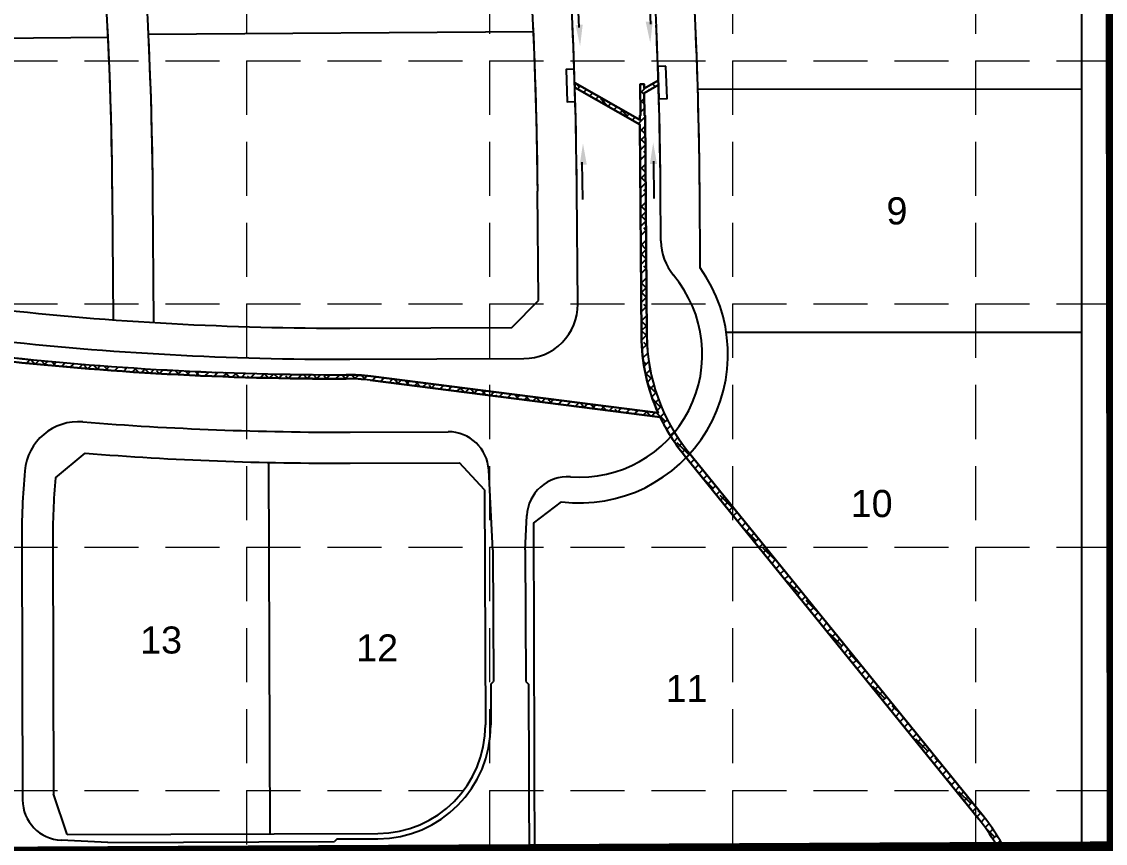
# Model space of a CAD drawing. Header units: inches. Extents: x 2468858 to 2474627, y 7110391 to 7114000.
# Drawn here: x 2471299.6 to 2471700.9, y 7112625.6 to 7112929.7 of the extents above; entities that cross this region are included whole.
import ezdxf
from ezdxf.enums import TextEntityAlignment as Align

# ---------------------------------------------------------------- set-up
doc = ezdxf.new("R2010")
doc.units = ezdxf.units.IN
doc.header["$MEASUREMENT"] = 0
doc.linetypes.add('HIDDEN', pattern=[0.375, 0.25, -0.125])
for name, color, linetype in [('ex-pvmt', 7, 'Continuous'), ('ex-row', 1, 'Continuous'), ('ex-stm', 9, 'Continuous'), ('EXIST', 250, 'Continuous'), ('EXPVMT', 250, 'Continuous'), ('EXSTM', 250, 'Continuous'), ('FLOW', 250, 'Continuous'), ('GRID', 254, 'HIDDEN'), ('LIMITS OF DISTUBANCE', 1, 'HIDDEN'), ('SODDED LOT', 2, 'Continuous')]:
    doc.layers.add(name, color=color, linetype=linetype)
doc.styles.get("Standard").update_dxf_attribs({"font": 'ARIAL.TTF'})

# ---------------------------------------------------------------- blocks, each defined once
blk = doc.blocks.new('1DB')
at = {"layer": 'FLOW'}
for p, q in [((6.25, 13), (20.07, 13)), ((6.25, -13.5), (20.07, -13.5))]:
    blk.add_line(p, q, dxfattribs=at)
for points in [[(7.28, 11.68), (7.28, 14.32), (-0.62, 13)], [(7.28, -14.32), (7.28, -11.68), (-0.62, -13)]]:
    blk.add_solid(points, dxfattribs=at)

msp = doc.modelspace()

# ---------------------------------------------------------------- hatches: boundary and pattern name
at = {"layer": 'SODDED LOT'}
h = msp.add_hatch(dxfattribs=at)
h.set_pattern_fill('ANSI31', color=256, scale=30, style=0)
h.set_pattern_definition([(45, (0, 0), (-2.6516504294, 2.6516504294), [])])
h.paths.add_polyline_path([(2473645.39, 7113690.66), (2473644.98, 7113704.58), (2473380.05, 7113706.22), (2473375.55, 7113692.3), (2473381.69, 7113694.76), (2473634.33, 7113693.94)])
h.paths.add_polyline_path([(2473661.81, 7113026.94), (2473687.47, 7113025.61), (2473728.46, 7113019.28), (2473771.12, 7113012.61), (2473800.78, 7113000.62), (2473816.11, 7112991.96), (2473817.62, 7112992.3), (2473826.58, 7112958.99), (2473778.33, 7112869.43), (2473754.23, 7112818.27), (2473704.86, 7112707.31), (2473675.95, 7112628.52), (2473649.37, 7112551.6), (2473609.35, 7112401.13), (2473621.99, 7112397.24), (2473660.24, 7112541.42), (2473686.99, 7112623.57), (2473721.05, 7112713.98), (2473756.54, 7112795.8), (2473776.21, 7112842.14), (2473803.69, 7112892.8), (2473821.26, 7112931.75), (2473838.19, 7112953.92), (2473843.82, 7112970.36), (2473841.57, 7112984.99), (2473834.36, 7112995.8), (2473821.75, 7113003.46), (2473803.51, 7113011.56), (2473780.76, 7113020.12), (2473754.18, 7113027.78), (2473717.91, 7113032.73), (2473683.75, 7113037.76), (2473675.22, 7113037.54), (2473668.46, 7113034.66), (2473663.02, 7113029.01)])
h.paths.add_polyline_path([(2473971.46, 7113199.84), (2473953.3, 7113211.94), (2473941.19, 7113192.09), (2473861.1, 7113065.57), (2473810.53, 7113087.5), (2473761.17, 7113101.51), (2473720.96, 7113106.99), (2473697.2, 7113110.44), (2473674.12, 7113113.74), (2473679.51, 7113105.34), (2473686.71, 7113099.95), (2473703.5, 7113097.55), (2473742.47, 7113092.16), (2473787.44, 7113083.17), (2473826.42, 7113069.98), (2473851, 7113058.59), (2473862.39, 7113053.19), (2473874.39, 7113053.49), (2473885.78, 7113058.29), (2473895.97, 7113069.68), (2473937.95, 7113137.71), (2473969.87, 7113198.61)])
h.paths.add_polyline_path([(2474189.42, 7113705.55), (2474212.71, 7113695.29), (2474173.05, 7113585.51), (2474125.46, 7113471.59), (2474078.44, 7113374.03), (2473995.24, 7113231.38), (2473980.72, 7113211.84), (2473961.73, 7113224.12), (2474019.25, 7113316.23), (2474060.01, 7113393.26), (2474123.11, 7113525), (2474155.5, 7113608.17)])
h.paths.add_polyline_path([(2472149.87, 7113580.61), (2472139.15, 7113587.25), (2472148.34, 7113599.5), (2472129.96, 7113617.37), (2472301.04, 7113620.95), (2472421.05, 7113670.47), (2472435.86, 7113657.7), (2472418.5, 7113656.68), (2472386.32, 7113644.43), (2472349.55, 7113630.65), (2472301.04, 7113613.8), (2472253.54, 7113608.18), (2472206.05, 7113607.67), (2472182.05, 7113606.65), (2472168.77, 7113602.57), (2472156, 7113590.31)])
h.paths.add_polyline_path([(2472770.94, 7113693.31), (2472783.83, 7113696.4), (2473029.19, 7113695.37), (2473046.2, 7113689.7), (2473045.68, 7113705.68), (2472771.46, 7113707.22)])
h.paths.add_polyline_path([(2472613.26, 7113048.11), (2472742.65, 7113047.89), (2472742.87, 7112984.1), (2472740.21, 7112975.02), (2472732.24, 7112966.82), (2472722.71, 7112964.61), (2472628.32, 7112964.83), (2472620.35, 7112967.71), (2472615.69, 7112974.13), (2472614.14, 7112982.33), (2472613.26, 7112995.17)])
h.paths.add_polyline_path([(2471336.5, 7111475.41), (2471335.53, 7111275.42), (2470491.66, 7111254.32), (2470479.59, 7111328.94), (2470466.02, 7111461.6), (2470553.43, 7111470.9), (2470638.4, 7111473.12)])
h.paths.add_polyline_path([(2473446.67, 7112356.48), (2473471.9, 7112308.47), (2473532.94, 7112257.21), (2473501.2, 7112186.43), (2473329.47, 7112103.43), (2473116.22, 7112035.9), (2473103.2, 7112106.69), (2473072.63, 7112126.65), (2472815.11, 7111934.94), (2472802.33, 7111780.66), (2472622.31, 7111675.22), (2472617.64, 7111803.67), (2472501.02, 7111721.1), (2472320.82, 7111594.38), (2472182.92, 7111519.02), (2472068.92, 7111484.1), (2471932.85, 7111463.88), (2471923.66, 7111337.05), (2471693.82, 7111327.86), (2471696.08, 7111477.57), (2471836.92, 7111477.57), (2471858.78, 7111468.52), (2471876.58, 7111467.89), (2471898.13, 7111477.88), (2471906.24, 7111490.37), (2471909.37, 7111504.1), (2471908.12, 7111517.84), (2471903.75, 7111528.77), (2471899.69, 7111538.75), (2471899.78, 7111997.71), (2471902.82, 7112006.8), (2471908.61, 7112013.14), (2471915.23, 7112016.45), (2471926.26, 7112016.45), (2472502.65, 7112016.18), (2472510.04, 7112014.97), (2472516.23, 7112010.27), (2472519.86, 7112006.24), (2472597.23, 7111900.26), (2472601.63, 7111894), (2472601.97, 7111890.79), (2472601.97, 7111885.88), (2472602.14, 7111880.64), (2472603.49, 7111873.53), (2472605.53, 7111864.06), (2472610.94, 7111855.26), (2472618.72, 7111847.65), (2472625.66, 7111842.74), (2472634.12, 7111839.53), (2472648.17, 7111837.16), (2472661.03, 7111839.36), (2472670.85, 7111843.93), (2472681.25, 7111852.18), (2472689.32, 7111863.68), (2472693.24, 7111876.13), (2472698.54, 7111882.82), (2472979.47, 7112088.66), (2473047.7, 7112135.28), (2473102.11, 7112161.18), (2473168.62, 7112185.36), (2473235.48, 7112199.35), (2473286.97, 7112219.37), (2473338.95, 7112250.36), (2473378.05, 7112286.58), (2473406.65, 7112322.33), (2473434.97, 7112369.64)])
h.paths.add_polyline_path([(2469394.72, 7112321.68), (2469408.62, 7112317.35), (2469404.61, 7112306.55), (2469398.28, 7112300.53), (2469390.56, 7112297.13), (2469383.91, 7112297.75), (2469371.4, 7112301.14), (2469261.63, 7112337.75), (2469252.63, 7112344.02), (2469246.91, 7112352.88), (2469243.9, 7112361.06), (2469244.31, 7112369.38), (2469247.04, 7112379.88), (2469254.13, 7112392.28), (2469258.63, 7112404.82), (2469259.86, 7112413.96), (2469268.32, 7112441.06), (2469285.1, 7112497.6), (2469297.51, 7112549.94), (2469306.04, 7112604.22), (2469344.05, 7112603.83), (2469331.64, 7112539.47), (2469306.04, 7112437.89), (2469285.48, 7112378.57), (2469297.12, 7112353.37)])
h.paths.add_polyline_path([(2469215.25, 7111699.11), (2469133.16, 7111698.8), (2469133.12, 7111837.42), (2469136.78, 7111854.07), (2469131.5, 7111869.1), (2469132.54, 7111935.15), (2469148.79, 7112051.43), (2469175.43, 7112146.92), (2469214.08, 7112259.79), (2469218.22, 7112266.73), (2469223.73, 7112271.92), (2469228.76, 7112275.22), (2469234.9, 7112277.11), (2469242.61, 7112277.42), (2469249.21, 7112276.01), (2469256.45, 7112274.12), (2469362.5, 7112239.2), (2469368.95, 7112235.11), (2469372.09, 7112231.49), (2469374.61, 7112225.05), (2469375.55, 7112217.02), (2469372.57, 7112206.8), (2469260.7, 7112244.71), (2469237.57, 7112231.81), (2469223.88, 7112159.46), (2469213.8, 7112077.45), (2469211.79, 7111997.38), (2469212.59, 7111919.31)])
edge = h.paths.add_edge_path()
edge.add_line((2469946.69, 7111538.54), (2469944.94, 7111523.5))
edge.add_line((2469944.94, 7111523.5), (2469929.5, 7111368.54))
edge.add_line((2469929.5, 7111368.54), (2469627.82, 7111363.41))
edge.add_line((2469627.82, 7111363.41), (2469640.14, 7111528.56))
edge.add_line((2469640.14, 7111528.56), (2469611.1, 7111528.96))
edge.add_line((2469611.1, 7111528.96), (2469563.64, 7111542.06))
edge.add_line((2469563.64, 7111542.06), (2469395.72, 7111608.85))
edge.add_line((2469395.72, 7111608.85), (2469312.31, 7111524.84))
edge.add_line((2469312.31, 7111524.84), (2469259.94, 7111580.22))
edge.add_line((2469259.94, 7111580.22), (2469329.02, 7111646.45))
edge.add_line((2469329.02, 7111646.45), (2469327.64, 7111656.69))
edge.add_line((2469327.64, 7111656.69), (2469327.34, 7111668.01))
edge.add_line((2469327.34, 7111668.01), (2469328.7, 7111676.32))
edge.add_line((2469328.7, 7111676.32), (2469331.57, 7111684.93))
edge.add_line((2469331.57, 7111684.93), (2469335.65, 7111692.02))
edge.add_line((2469335.65, 7111692.02), (2469336.86, 7111699.72))
edge.add_line((2469336.86, 7111699.72), (2469350.6, 7111699.88))
edge.add_line((2469350.6, 7111699.88), (2469349.09, 7111695.19))
edge.add_line((2469349.09, 7111695.19), (2469344.26, 7111688.25))
edge.add_line((2469344.26, 7111688.25), (2469339.88, 7111679.79))
edge.add_arc((2469382.62, 7111662.98), 45.93, 158.5343, 290.6104)
edge.add_arc((2469402.89, 7111601.9), 18.55, 61.3608, 102.7575, ccw=False)
edge.add_line((2469411.78, 7111618.18), (2469554, 7111560.87))
edge.add_line((2469554, 7111560.87), (2469580.43, 7111552.5))
edge.add_line((2469580.43, 7111552.5), (2469597.93, 7111547.75))
edge.add_line((2469597.93, 7111547.75), (2469618.84, 7111543.76))
edge.add_line((2469618.84, 7111543.76), (2469652.78, 7111539.88))
edge.add_line((2469652.78, 7111539.88), (2469703, 7111539.88))
edge.add_line((2469703, 7111539.88), (2469903.74, 7111540.59))
edge.add_line((2469903.74, 7111540.59), (2469929.65, 7111539.77))
edge.add_line((2469929.65, 7111539.77), (2469946.69, 7111538.54))

# ---------------------------------------------------------------- linework, layer by layer
at = {"layer": 'ex-pvmt'}
for p, q in [((2471505.5, 7112825.16), (2471505.18, 7112867.11)), ((2471536.32, 7112848.52), (2471536.18, 7112867.35)), ((2471421.15, 7112804.79), (2471485.57, 7112805.01)), ((2471421.25, 7112777.79), (2471457.51, 7112777.91)), ((2471474.11, 7112734.25), (2471472.54, 7112763.71)), ((2471486.11, 7112734.29), (2471486.7, 7112746.94)), ((2471299.6, 7112736.83), (2471299.93, 7112641.72)), ((2471474.11, 7112734.25), (2471474.28, 7112685.47)), ((2471486.11, 7112734.29), (2471486.28, 7112685.51)), ((2471473.28, 7112684.47), (2471474.28, 7112685.47)), ((2471473.28, 7112684.47), (2471473.33, 7112669.47)), ((2471486.28, 7112685.51), (2471487.28, 7112684.51)), ((2471487.28, 7112684.51), (2471487.52, 7112613.51)), ((2471331.48, 7112625.98), (2471314.23, 7112626.79)), ((2471331.48, 7112625.98), (2471415.48, 7112626.27)), ((2471416.48, 7112627.27), (2471415.48, 7112626.27)), ((2471416.48, 7112627.27), (2471431.48, 7112627.32))]:
    msp.add_line(p, q, dxfattribs=at)
at = {"layer": 'ex-pvmt', "color": 5}
for points in [[(2471504.22, 7112912.13), (2471501.22, 7112912.04), (2471501.6, 7112900.04), (2471504.6, 7112900.14)], [(2471538.2, 7112913.2), (2471535.2, 7112913.11), (2471535.58, 7112901.12), (2471538.58, 7112901.21)]]:
    msp.add_lwpolyline(points, close=True, dxfattribs=at)
at = {"layer": 'ex-pvmt'}
for centre, radius, start, end in [((2469880.73, 7112854.87), 1624.5, 0.43179, 2.5949), ((2469880.73, 7112854.87), 1655.5, 0.43179, 2.54628), ((2471556.32, 7112848.67), 20, 180.4318, 219.9887), ((2471506.14, 7112806.58), 45.5, 265.7799, 39.9887), ((2471485.5, 7112825.01), 20, 270.1954, 0.4318), ((2471417.21, 7113961.28), 1156.5, 263.59043, 270.19561), ((2471320.67, 7112761.66), 20, 85.3992, 174.8656), ((2471417.21, 7113961.28), 1183.5, 265.39918, 270.1956), ((2471457.56, 7112762.91), 15, 3.0578, 90.1954), ((2471586.1, 7112737.81), 286.5, 174.8656, 180.1954), ((2471501.68, 7112746.24), 15, 85.7799, 177.333), ((2471431.33, 7112669.32), 42, 270.1954, 0.1954), ((2471314.93, 7112641.77), 15, 180.1954, 267.333)]:
    msp.add_arc(centre, radius, start, end, dxfattribs=at)
at = {"layer": 'ex-row', "color": 7}
for p, q in [((2471692.15, 7112612.21), (2471692.29, 7113174.21)), ((2471490.99, 7112826.53), (2471490.68, 7112867)), ((2471481.06, 7112816.49), (2471490.99, 7112826.53)), ((2471421.11, 7112816.29), (2471481.06, 7112816.49)), ((2471312.07, 7112760.88), (2471323.05, 7112770)), ((2471421.29, 7112766.29), (2471461.71, 7112766.43)), ((2471471.04, 7112756.46), (2471461.71, 7112766.43)), ((2471471.04, 7112756.46), (2471471.33, 7112669.46)), ((2471489.08, 7112744.08), (2471499.53, 7112751.98)), ((2471489.08, 7112744.08), (2471489.53, 7112611.52)), ((2471311.1, 7112736.87), (2471311.42, 7112643.91)), ((2471316.47, 7112628.93), (2471311.42, 7112643.91)), ((2471316.47, 7112628.93), (2471431.47, 7112629.32))]:
    msp.add_line(p, q, dxfattribs=at)
msp.add_lwpolyline([(2471550.9, 7112838.54), (2471550.68, 7112867.46, 0.00913), (2471549.11, 7112928.42, -0.029618)], format="xyb", dxfattribs=at)
for centre, radius, start, end in [((2469880.73, 7112854.87), 1610, 0.43179, 2.61829), ((2471506.14, 7112806.58), 55, 263.1024, 35.5286), ((2471417.21, 7113961.28), 1145, 263.59043, 270.19561), ((2471417.21, 7113961.28), 1195, 265.48112, 270.1956), ((2471586.1, 7112737.81), 275, 175.1882, 180.1954), ((2471431.33, 7112669.32), 40, 270.1954, 0.1954)]:
    msp.add_arc(centre, radius, start, end, dxfattribs=at)
at = {"layer": 'ex-stm', "color": 5}
for p, q in [((2471535.36, 7112907.97), (2471530.15, 7112904.9)), ((2471535.43, 7112906.26), (2471535.36, 7112907.97)), ((2471528.48, 7112893.34), (2471504.39, 7112907.01)), ((2471504.39, 7112907.01), (2471504.43, 7112905.26)), ((2471504.43, 7112905.26), (2471528.5, 7112891.61)), ((2471506.14, 7112905.49), (2471504.91, 7112906.72)), ((2471505.38, 7112904.72), (2471506.48, 7112905.82)), ((2471507.64, 7112903.44), (2471508.74, 7112904.55)), ((2471509.89, 7112902.17), (2471510.99, 7112903.27)), ((2471530.13, 7112906.6), (2471528.63, 7112906.59)), ((2471528.63, 7112906.59), (2471528.72, 7112894.9)), ((2471530.16, 7112902.68), (2471528.65, 7112904.19)), ((2471528.66, 7112903.25), (2471530.54, 7112905.13)), ((2471530.15, 7112904.9), (2471530.13, 7112906.6)), ((2471530.16, 7112903.17), (2471535.43, 7112906.26)), ((2471530.22, 7112894.91), (2471530.16, 7112903.17)), ((2471532.08, 7112904.3), (2471531.77, 7112904.6)), ((2471534.31, 7112905.61), (2471533.21, 7112906.7)), ((2471534.89, 7112905.95), (2471535.42, 7112906.48)), ((2471508.9, 7112902.73), (2471508.79, 7112902.83)), ((2471512.15, 7112900.89), (2471513.25, 7112901.99)), ((2471517.07, 7112898.09), (2471514.1, 7112901.07)), ((2471514.4, 7112899.61), (2471515.51, 7112900.71)), ((2471516.66, 7112898.33), (2471517.76, 7112899.43)), ((2471528.68, 7112899.74), (2471530.17, 7112901.23)), ((2471530.19, 7112899.12), (2471528.68, 7112900.63)), ((2471518.92, 7112897.05), (2471520.02, 7112898.15)), ((2471521.17, 7112895.77), (2471522.27, 7112896.87)), ((2471523.82, 7112894.88), (2471521.25, 7112897.44)), ((2471523.43, 7112894.49), (2471524.53, 7112895.59)), ((2471528.71, 7112896.23), (2471530.2, 7112897.72)), ((2471530.22, 7112895.55), (2471530.01, 7112895.76)), ((2471525.68, 7112893.21), (2471526.78, 7112894.31)), ((2471527.94, 7112891.93), (2471530.47, 7112894.46)), ((2471528.72, 7112894.9), (2471528.47, 7112894.9)), ((2471528.47, 7112894.9), (2471528.48, 7112893.34)), ((2471529.12, 7112893.11), (2471528.48, 7112893.75)), ((2471528.5, 7112891.61), (2471529.09, 7112813.45)), ((2471530.47, 7112894.91), (2471530.22, 7112894.91)), ((2471531.09, 7112813.47), (2471530.47, 7112894.91)), ((2471530.52, 7112888.18), (2471528.51, 7112890.19)), ((2471528.52, 7112888.97), (2471530.5, 7112890.95)), ((2471528.54, 7112885.46), (2471530.53, 7112887.44)), ((2471530.55, 7112884.61), (2471528.53, 7112886.63)), ((2471528.57, 7112881.95), (2471530.55, 7112883.94)), ((2471529.12, 7112878.97), (2471528.59, 7112879.5)), ((2471528.6, 7112878.44), (2471530.58, 7112880.43)), ((2471530.58, 7112881.05), (2471530.01, 7112881.62)), ((2471530.63, 7112873.93), (2471528.61, 7112875.94)), ((2471528.62, 7112874.93), (2471530.61, 7112876.92)), ((2471530.66, 7112870.36), (2471528.64, 7112872.38)), ((2471528.65, 7112871.42), (2471530.63, 7112873.41)), ((2471528.67, 7112867.91), (2471530.66, 7112869.9)), ((2471530.68, 7112866.8), (2471530.01, 7112867.48)), ((2471529.12, 7112864.83), (2471528.69, 7112865.25)), ((2471528.7, 7112864.4), (2471530.69, 7112866.39)), ((2471530.74, 7112859.68), (2471528.72, 7112861.69)), ((2471528.73, 7112860.9), (2471530.71, 7112862.88)), ((2471528.75, 7112857.39), (2471530.74, 7112859.37)), ((2471530.76, 7112856.11), (2471528.75, 7112858.13)), ((2471528.78, 7112853.88), (2471530.77, 7112855.86)), ((2471529.12, 7112850.68), (2471528.8, 7112851.01)), ((2471528.81, 7112850.37), (2471530.79, 7112852.35)), ((2471530.79, 7112852.55), (2471530.01, 7112853.34)), ((2471528.83, 7112846.86), (2471530.82, 7112848.84)), ((2471530.84, 7112845.43), (2471528.83, 7112847.44)), ((2471528.86, 7112843.35), (2471530.85, 7112845.34)), ((2471530.87, 7112841.87), (2471528.86, 7112843.88)), ((2471528.89, 7112839.84), (2471530.87, 7112841.83)), ((2471530.9, 7112838.3), (2471530.01, 7112839.19)), ((2471528.91, 7112836.33), (2471530.9, 7112838.32)), ((2471529.12, 7112836.54), (2471528.91, 7112836.76)), ((2471528.94, 7112832.82), (2471530.92, 7112834.81)), ((2471530.89, 7112831.24), (2471528.94, 7112833.19)), ((2471528.97, 7112829.31), (2471530.95, 7112831.3)), ((2471530.98, 7112827.62), (2471528.96, 7112829.63)), ((2471528.99, 7112825.8), (2471530.98, 7112827.79)), ((2471529.02, 7112822.3), (2471531, 7112824.28)), ((2471531.01, 7112824.05), (2471530.01, 7112825.05)), ((2471529.12, 7112822.4), (2471529.02, 7112822.51)), ((2471530.89, 7112817.1), (2471529.04, 7112818.94)), ((2471529.05, 7112818.79), (2471531.03, 7112820.77)), ((2471529.07, 7112815.28), (2471531.06, 7112817.26)), ((2471531.09, 7112813.37), (2471529.07, 7112815.38)), ((2471529.12, 7112811.79), (2471531.08, 7112813.75)), ((2471531.22, 7112809.7), (2471530.01, 7112810.91)), ((2471529.3, 7112808.44), (2471531.18, 7112810.32)), ((2471529.63, 7112805.23), (2471531.43, 7112807.03)), ((2471301.43, 7112803.31), (2471302.8, 7112804.68)), ((2471304.57, 7112803), (2471302.9, 7112804.67)), ((2471304.65, 7112802.99), (2471306.03, 7112804.36)), ((2471308.48, 7112802.62), (2471306.82, 7112804.29)), ((2471307.88, 7112802.68), (2471309.26, 7112804.06)), ((2471312.38, 7112802.26), (2471310.8, 7112803.84)), ((2471311.11, 7112802.38), (2471312.49, 7112803.76)), ((2471314.36, 7112802.09), (2471315.74, 7112803.47)), ((2471317.61, 7112801.8), (2471318.99, 7112803.19)), ((2471318.76, 7112802.95), (2471318.48, 7112803.23)), ((2471320.87, 7112801.53), (2471322.26, 7112802.92)), ((2471323.98, 7112801.27), (2471322.34, 7112802.91)), ((2471530.89, 7112802.95), (2471529.78, 7112804.07)), ((2471530.08, 7112802.14), (2471531.83, 7112803.89)), ((2471316.26, 7112801.92), (2471316.11, 7112802.07)), ((2471324.14, 7112801.26), (2471325.53, 7112802.65)), ((2471327.81, 7112800.97), (2471326.18, 7112802.6)), ((2471327.41, 7112801), (2471328.81, 7112802.4)), ((2471331.64, 7112800.68), (2471330.25, 7112802.07)), ((2471330.7, 7112800.75), (2471332.1, 7112802.15)), ((2471333.99, 7112800.51), (2471335.4, 7112801.92)), ((2471337.3, 7112800.28), (2471338.7, 7112801.69)), ((2471338.2, 7112801.19), (2471337.63, 7112801.76)), ((2471340.61, 7112800.06), (2471342.02, 7112801.47)), ((2471343.03, 7112799.9), (2471341.42, 7112801.51)), ((2471343.93, 7112799.84), (2471345.35, 7112801.26)), ((2471346.8, 7112799.67), (2471345.2, 7112801.27)), ((2471347.26, 7112799.64), (2471348.68, 7112801.06)), ((2471350.55, 7112799.44), (2471349.69, 7112800.3)), ((2471350.6, 7112799.44), (2471352.02, 7112800.86)), ((2471353.95, 7112799.25), (2471355.37, 7112800.68)), ((2471357.65, 7112799.42), (2471356.45, 7112800.62)), ((2471357.31, 7112799.08), (2471358.74, 7112800.51)), ((2471361.75, 7112798.86), (2471360.17, 7112800.43)), ((2471360.67, 7112798.91), (2471362.11, 7112800.34)), ((2471365.46, 7112798.68), (2471363.88, 7112800.26)), ((2471364.05, 7112798.75), (2471365.49, 7112800.18)), ((2471367.44, 7112798.6), (2471368.88, 7112800.04)), ((2471370.83, 7112798.46), (2471372.28, 7112799.9)), ((2471371.79, 7112799.42), (2471371.27, 7112799.94)), ((2471374.24, 7112798.33), (2471375.68, 7112799.78)), ((2471376.5, 7112798.25), (2471374.94, 7112799.8)), ((2471377.65, 7112798.21), (2471379.1, 7112799.66)), ((2471380.16, 7112798.12), (2471378.61, 7112799.67)), ((2471381.07, 7112798.09), (2471382.53, 7112799.55)), ((2471384.51, 7112797.99), (2471385.97, 7112799.45)), ((2471385.93, 7112799.42), (2471385.9, 7112799.46)), ((2471387.95, 7112797.9), (2471389.42, 7112799.37)), ((2471391.06, 7112797.83), (2471389.53, 7112799.36)), ((2471391.41, 7112797.82), (2471392.87, 7112799.29)), ((2471394.67, 7112797.75), (2471393.14, 7112799.28)), ((2471394.87, 7112797.75), (2471396.34, 7112799.22)), ((2471398.34, 7112797.69), (2471399.82, 7112799.16)), ((2471401.83, 7112797.63), (2471403.31, 7112799.12)), ((2471405.38, 7112797.65), (2471403.92, 7112799.11)), ((2471405.32, 7112797.59), (2471406.81, 7112799.08)), ((2471409, 7112797.56), (2471407.49, 7112799.07)), ((2471408.83, 7112797.56), (2471410.32, 7112799.05)), ((2471412.34, 7112797.54), (2471413.84, 7112799.04)), ((2471415.87, 7112797.53), (2471417.37, 7112799.03)), ((2471419.52, 7112797.65), (2471418.14, 7112799.03)), ((2471419.41, 7112797.54), (2471420.9, 7112799.03)), ((2471423.25, 7112797.46), (2471421.69, 7112799.01)), ((2471422.88, 7112797.47), (2471424.31, 7112798.9)), ((2471532.66, 7112797.65), (2471530.52, 7112799.79)), ((2471530.65, 7112799.17), (2471532.34, 7112800.87)), ((2471369.15, 7112798.53), (2471369.14, 7112798.54)), ((2471383.8, 7112798.01), (2471383.28, 7112798.54)), ((2471398.27, 7112797.69), (2471397.42, 7112798.54)), ((2471412.56, 7112797.54), (2471411.57, 7112798.54)), ((2471427.08, 7112797.17), (2471425.71, 7112798.54)), ((2471426.19, 7112797.25), (2471427.56, 7112798.62)), ((2471428.69, 7112796.98), (2471536.06, 7112783.29)), ((2471535.32, 7112784.9), (2471428.88, 7112798.47)), ((2471429.37, 7112796.89), (2471430.71, 7112798.23)), ((2471431.11, 7112796.67), (2471431.01, 7112796.77)), ((2471432.51, 7112796.49), (2471433.85, 7112797.83)), ((2471433.66, 7112797.65), (2471433.43, 7112797.89)), ((2471435.64, 7112796.09), (2471436.98, 7112797.43)), ((2471438.97, 7112795.88), (2471437.48, 7112797.37)), ((2471438.78, 7112795.69), (2471440.12, 7112797.03)), ((2471443.26, 7112795.12), (2471441.53, 7112796.85)), ((2471441.91, 7112795.29), (2471443.25, 7112796.64)), ((2471445.05, 7112794.89), (2471446.39, 7112796.24)), ((2471447.32, 7112794.61), (2471445.58, 7112796.34)), ((2471448.18, 7112794.49), (2471449.53, 7112795.84)), ((2471451.37, 7112794.09), (2471450.46, 7112795)), ((2471451.32, 7112794.09), (2471452.66, 7112795.44)), ((2471454.46, 7112793.69), (2471455.8, 7112795.04)), ((2471458.41, 7112794.12), (2471457.74, 7112794.79)), ((2471531.32, 7112796.31), (2471532.97, 7112797.96)), ((2471534.43, 7112792.35), (2471531.63, 7112795.15)), ((2471532.09, 7112793.55), (2471533.7, 7112795.16)), ((2471457.59, 7112793.3), (2471458.93, 7112794.64)), ((2471460.73, 7112792.9), (2471462.07, 7112794.24)), ((2471463.53, 7112792.54), (2471461.79, 7112794.27)), ((2471463.86, 7112792.5), (2471465.2, 7112793.84)), ((2471467.58, 7112792.02), (2471465.84, 7112793.76)), ((2471467, 7112792.1), (2471468.34, 7112793.44)), ((2471471.63, 7112791.51), (2471469.9, 7112793.23)), ((2471470.13, 7112791.7), (2471471.48, 7112793.04)), ((2471473.27, 7112791.3), (2471474.61, 7112792.64)), ((2471475.68, 7112790.99), (2471475.21, 7112791.46)), ((2471476.41, 7112790.9), (2471477.75, 7112792.24)), ((2471479.54, 7112790.5), (2471480.88, 7112791.84)), ((2471483.16, 7112790.58), (2471482.05, 7112791.69)), ((2471482.68, 7112790.1), (2471484.02, 7112791.44)), ((2471485.81, 7112789.7), (2471487.15, 7112791.04)), ((2471487.84, 7112789.44), (2471486.1, 7112791.17)), ((2471532.95, 7112790.87), (2471534.53, 7112792.45)), ((2471488.95, 7112789.3), (2471490.29, 7112790.64)), ((2471491.89, 7112788.92), (2471490.16, 7112790.66)), ((2471492.09, 7112788.9), (2471493.43, 7112790.24)), ((2471495.94, 7112788.41), (2471494.65, 7112789.7)), ((2471495.22, 7112788.5), (2471496.56, 7112789.84)), ((2471498.36, 7112788.1), (2471499.7, 7112789.44)), ((2471499.99, 7112787.89), (2471499.96, 7112787.93)), ((2471501.49, 7112787.7), (2471502.83, 7112789.04)), ((2471502.61, 7112788.81), (2471502.31, 7112789.11)), ((2471504.63, 7112787.3), (2471505.97, 7112788.64)), ((2471507.91, 7112787.04), (2471506.37, 7112788.59)), ((2471507.76, 7112786.9), (2471509.11, 7112788.24)), ((2471512.15, 7112786.34), (2471510.42, 7112788.07)), ((2471510.9, 7112786.5), (2471512.24, 7112787.84)), ((2471514.04, 7112786.1), (2471515.38, 7112787.44)), ((2471516.2, 7112785.82), (2471514.47, 7112787.56)), ((2471517.17, 7112785.7), (2471518.51, 7112787.04)), ((2471536.19, 7112787.04), (2471533.27, 7112789.97)), ((2471533.9, 7112788.28), (2471535.45, 7112789.83)), ((2471534.93, 7112785.78), (2471536.45, 7112787.3)), ((2471520.26, 7112785.31), (2471519.4, 7112786.16)), ((2471520.31, 7112785.3), (2471521.65, 7112786.64)), ((2471523.44, 7112784.9), (2471524.78, 7112786.24)), ((2471526.58, 7112784.5), (2471527.92, 7112785.84)), ((2471527.36, 7112785.28), (2471526.63, 7112786.01)), ((2471529.71, 7112784.1), (2471531.06, 7112785.44)), ((2471532.41, 7112783.76), (2471530.68, 7112785.49)), ((2471532.85, 7112783.7), (2471534.19, 7112785.04)), ((2471537.96, 7112781.74), (2471534.73, 7112784.97)), ((2471535.99, 7112783.3), (2471537.54, 7112784.85)), ((2471537.21, 7112780.99), (2471538.7, 7112782.48)), ((2471538.47, 7112778.71), (2471539.93, 7112780.18)), ((2471539.79, 7112776.5), (2471541.24, 7112777.95)), ((2471541.18, 7112774.35), (2471542.62, 7112775.79)), ((2471546.8, 7112769.37), (2471542.38, 7112773.79)), ((2471542.63, 7112772.27), (2471544.06, 7112773.7)), ((2471544.15, 7112770.25), (2471545.58, 7112771.68)), ((2471544.91, 7112769.3), (2471654.08, 7112634.53)), ((2471545.73, 7112768.29), (2471547.15, 7112769.71)), ((2471655.63, 7112635.79), (2471546.47, 7112770.55)), ((2471547.31, 7112766.34), (2471548.73, 7112767.76)), ((2471550.11, 7112766.06), (2471549.45, 7112766.72)), ((2471548.89, 7112764.39), (2471550.31, 7112765.81)), ((2471550.47, 7112762.43), (2471551.89, 7112763.85)), ((2471555.64, 7112756.99), (2471551.63, 7112761)), ((2471552.05, 7112760.48), (2471553.48, 7112761.9)), ((2471553.64, 7112758.53), (2471555.06, 7112759.95)), ((2471555.22, 7112756.57), (2471556.64, 7112757.99)), ((2471556.8, 7112754.62), (2471558.22, 7112756.04)), ((2471562.71, 7112749.92), (2471558.29, 7112754.34)), ((2471558.38, 7112752.67), (2471559.81, 7112754.09)), ((2471559.97, 7112750.71), (2471561.39, 7112752.13)), ((2471561.55, 7112748.76), (2471562.97, 7112750.18)), ((2471563.13, 7112746.81), (2471564.55, 7112748.23)), ((2471564.71, 7112744.85), (2471566.13, 7112746.27)), ((2471566.3, 7112742.9), (2471567.72, 7112744.32)), ((2471571.55, 7112737.55), (2471567.13, 7112741.97)), ((2471567.88, 7112740.95), (2471569.3, 7112742.37)), ((2471569.46, 7112738.99), (2471570.88, 7112740.41)), ((2471571.04, 7112737.04), (2471572.46, 7112738.46)), ((2471572.62, 7112735.09), (2471574.05, 7112736.51)), ((2471578.62, 7112730.48), (2471574.2, 7112734.9)), ((2471574.21, 7112733.13), (2471575.63, 7112734.55)), ((2471575.79, 7112731.18), (2471577.21, 7112732.6)), ((2471577.37, 7112729.23), (2471578.79, 7112730.65)), ((2471578.95, 7112727.27), (2471580.37, 7112728.69)), ((2471580.54, 7112725.32), (2471581.96, 7112726.74)), ((2471582.12, 7112723.37), (2471583.54, 7112724.79)), ((2471587.46, 7112718.1), (2471583.04, 7112722.52)), ((2471583.7, 7112721.41), (2471585.12, 7112722.83)), ((2471585.28, 7112719.46), (2471586.7, 7112720.88)), ((2471586.86, 7112717.51), (2471588.29, 7112718.93)), ((2471588.45, 7112715.55), (2471589.87, 7112716.98)), ((2471590.03, 7112713.6), (2471591.45, 7112715.02)), ((2471594.53, 7112711.03), (2471590.11, 7112715.45)), ((2471591.61, 7112711.65), (2471593.03, 7112713.07)), ((2471593.19, 7112709.69), (2471594.62, 7112711.12)), ((2471594.78, 7112707.74), (2471596.2, 7112709.16)), ((2471596.36, 7112705.79), (2471597.78, 7112707.21)), ((2471597.94, 7112703.83), (2471599.36, 7112705.26)), ((2471603.37, 7112698.66), (2471598.95, 7112703.08)), ((2471599.52, 7112701.88), (2471600.94, 7112703.3)), ((2471601.1, 7112699.93), (2471602.53, 7112701.35)), ((2471602.69, 7112697.97), (2471604.11, 7112699.4)), ((2471604.27, 7112696.02), (2471605.69, 7112697.44)), ((2471605.85, 7112694.07), (2471607.27, 7112695.49)), ((2471610.41, 7112691.61), (2471606.02, 7112696)), ((2471607.43, 7112692.11), (2471608.86, 7112693.54)), ((2471609.02, 7112690.16), (2471610.44, 7112691.58)), ((2471610.6, 7112688.21), (2471612.02, 7112689.63)), ((2471612.21, 7112686.28), (2471611.94, 7112686.55)), ((2471612.18, 7112686.25), (2471613.6, 7112687.68)), ((2471613.76, 7112684.3), (2471615.18, 7112685.72)), ((2471619.28, 7112679.21), (2471614.86, 7112683.63)), ((2471615.34, 7112682.35), (2471616.77, 7112683.77)), ((2471616.93, 7112680.39), (2471618.35, 7112681.82)), ((2471618.51, 7112678.44), (2471619.93, 7112679.86)), ((2471620.09, 7112676.49), (2471621.51, 7112677.91)), ((2471621.67, 7112674.53), (2471623.1, 7112675.96)), ((2471625.49, 7112673), (2471621.93, 7112676.56)), ((2471623.26, 7112672.58), (2471624.68, 7112674)), ((2471624.84, 7112670.63), (2471626.26, 7112672.05)), ((2471626.42, 7112668.67), (2471627.84, 7112670.1)), ((2471628.12, 7112666.84), (2471627.01, 7112667.94)), ((2471628, 7112666.72), (2471629.42, 7112668.14)), ((2471629.58, 7112664.77), (2471631.01, 7112666.19)), ((2471635.19, 7112659.77), (2471630.77, 7112664.18)), ((2471631.17, 7112662.81), (2471632.59, 7112664.24)), ((2471632.75, 7112660.86), (2471634.17, 7112662.28)), ((2471634.33, 7112658.91), (2471635.75, 7112660.33)), ((2471635.91, 7112656.95), (2471637.34, 7112658.38)), ((2471637.5, 7112655), (2471638.92, 7112656.42)), ((2471640.56, 7112654.39), (2471637.84, 7112657.11)), ((2471639.08, 7112653.05), (2471640.5, 7112654.47)), ((2471640.66, 7112651.09), (2471642.08, 7112652.52)), ((2471642.24, 7112649.14), (2471643.66, 7112650.56)), ((2471644.03, 7112647.39), (2471642.09, 7112649.33)), ((2471643.82, 7112647.19), (2471645.25, 7112648.61)), ((2471645.41, 7112645.23), (2471646.83, 7112646.66)), ((2471651.1, 7112640.32), (2471646.68, 7112644.74)), ((2471646.99, 7112643.28), (2471648.41, 7112644.7)), ((2471648.57, 7112641.33), (2471649.99, 7112642.75)), ((2471650.15, 7112639.37), (2471651.58, 7112640.8)), ((2471651.74, 7112637.42), (2471653.16, 7112638.84)), ((2471653.32, 7112635.47), (2471654.74, 7112636.89)), ((2471655.64, 7112635.78), (2471653.75, 7112637.67)), ((2471654.89, 7112633.51), (2471656.32, 7112634.93)), ((2471656.41, 7112631.49), (2471657.84, 7112632.92)), ((2471659.94, 7112627.95), (2471656.43, 7112631.45)), ((2471657.86, 7112629.4), (2471659.3, 7112630.84)), ((2471659.24, 7112627.24), (2471660.69, 7112628.7)), ((2471660.55, 7112625.02), (2471662.01, 7112626.49)), ((2471664.47, 7112622.24), (2471661.93, 7112626.63)), ((2471664.47, 7112622.24), (2471661.93, 7112626.63)), ((2471662.16, 7112622.24), (2471660.2, 7112625.63)), ((2471660.2, 7112625.63), (2471662.16, 7112622.24))]:
    msp.add_line(p, q, dxfattribs=at)
for points in [[(2471287.46, 7112806.3, 0.028527), (2471419.77, 7112799.04, -0.032264), (2471428.88, 7112798.47), (2471535.32, 7112784.9, -0.104015), (2471529.09, 7112813.45), (2471528.5, 7112891.61), (2471504.43, 7112905.26), (2471504.39, 7112907.01), (2471528.48, 7112893.34), (2471528.47, 7112894.9), (2471528.72, 7112894.9), (2471528.63, 7112906.59), (2471530.13, 7112906.6), (2471530.15, 7112904.9), (2471535.36, 7112907.97), (2471535.43, 7112906.26), (2471530.16, 7112903.17), (2471530.22, 7112894.91), (2471530.47, 7112894.91), (2471531.09, 7112813.47, 0.169932), (2471546.47, 7112770.55), (2471655.63, 7112635.79)], [(2471654.08, 7112634.53), (2471544.91, 7112769.3, -0.058508), (2471536.06, 7112783.29), (2471428.69, 7112796.98, 0.032264), (2471419.77, 7112797.54, -0.028527), (2471287.29, 7112804.81, 0.025803)]]:
    msp.add_lwpolyline(points, format="xyb", dxfattribs=at)
for centre, radius, start, end in [((2471600.08, 7112813.99), 71, 180.4318, 204.1849), ((2471600.08, 7112813.99), 69, 180.4318, 219.0088), ((2471417.21, 7113961.28), 1163.75, 263.59043, 270.12648), ((2471417.21, 7113961.28), 1162.25, 263.59044, 270.12648), ((2471419.93, 7112728.29), 70.75, 82.7347, 90.1265), ((2471419.93, 7112728.29), 69.25, 82.7347, 90.1265), ((2471600.08, 7112813.99), 71, 205.6149, 219.0088), ((2471600.46, 7112591.1), 69, 30.0297, 39.0088), ((2471600.46, 7112591.1), 69, 30.0297, 39.0088), ((2471600.46, 7112591.1), 71, 30.0297, 39.0088), ((2471600.46, 7112591.1), 71, 30.0297, 39.0088)]:
    msp.add_arc(centre, radius, start, end, dxfattribs=at)
at = {"layer": 'EXIST', "color": 252}
for p, q in [((2471331.57, 7112923.82), (2471188.97, 7112922.75)), ((2471331.57, 7112923.82), (2471188.97, 7112922.75)), ((2471489.16, 7112925.97), (2471346.56, 7112924.9)), ((2471489.16, 7112925.97), (2471346.56, 7112924.9)), ((2471692.23, 7112904.62), (2471549.98, 7112904.67)), ((2471692.23, 7112904.62), (2471549.98, 7112904.67)), ((2471490.99, 7112826.53), (2471490.68, 7112867)), ((2471481.06, 7112816.49), (2471490.99, 7112826.53)), ((2471421.11, 7112816.29), (2471481.06, 7112816.49)), ((2471692.2, 7112814.62), (2471560.54, 7112814.67)), ((2471692.2, 7112814.62), (2471560.54, 7112814.67)), ((2471312.07, 7112760.88), (2471323.05, 7112770)), ((2471391, 7112766.57), (2471391.47, 7112629.19)), ((2471391, 7112766.57), (2471391.47, 7112629.19)), ((2471421.29, 7112766.29), (2471461.71, 7112766.43)), ((2471471.04, 7112756.46), (2471461.71, 7112766.43)), ((2471471.04, 7112756.46), (2471471.33, 7112669.46)), ((2471489.08, 7112744.08), (2471499.53, 7112751.98)), ((2471311.1, 7112736.87), (2471311.42, 7112643.91)), ((2471316.47, 7112628.93), (2471311.42, 7112643.91)), ((2471316.47, 7112628.93), (2471431.47, 7112629.32))]:
    msp.add_line(p, q, dxfattribs=at)
for points in [[(2471333.54, 7112819.34), (2471333.19, 7112865.81, 0.032159), (2471319.79, 7113051.98, -0.075333), (2471322.56, 7113245.97), (2471368.64, 7113476.75)], [(2471348.55, 7112818.34), (2471348.19, 7112865.92, 0.032159), (2471334.65, 7113054.02, -0.075236), (2471337.31, 7113243.27), (2471383.96, 7113476.86)], [(2471550.9, 7112838.54), (2471550.68, 7112867.46, 0.026444), (2471540.02, 7113043.65, -0.101602), (2471560.45, 7113272.03, 0.039565), (2471578.29, 7113354.66, 0.179184)], [(2471333.54, 7112819.34), (2471333.19, 7112865.81, 0.010782), (2471331.37, 7112928.42, -0.022902)], [(2471348.55, 7112818.34), (2471348.19, 7112865.92, 0.010652), (2471346.38, 7112928.42, -0.022638)]]:
    msp.add_lwpolyline(points, format="xyb", dxfattribs=at)
for centre, radius, start, end in [((2469880.73, 7112854.87), 1610, 0.43179, 6.49082), ((2471506.14, 7112806.58), 55, 263.1024, 35.5286), ((2471417.21, 7113961.28), 1145, 263.59043, 270.19561), ((2471417.21, 7113961.28), 1195, 265.48112, 270.1956), ((2471586.1, 7112737.81), 275, 175.1882, 180.1954), ((2471431.33, 7112669.32), 40, 270.1954, 0.1954)]:
    msp.add_arc(centre, radius, start, end, dxfattribs=at)
at = {"layer": 'EXPVMT'}
for p, q in [((2471505.5, 7112825.16), (2471505.18, 7112867.11)), ((2471536.32, 7112848.52), (2471536.18, 7112867.35)), ((2471421.15, 7112804.79), (2471485.57, 7112805.01)), ((2471421.25, 7112777.79), (2471457.51, 7112777.91)), ((2471474.11, 7112734.25), (2471472.54, 7112763.71)), ((2471486.11, 7112734.29), (2471486.7, 7112746.94)), ((2471299.6, 7112736.83), (2471299.93, 7112641.72)), ((2471474.11, 7112734.25), (2471474.28, 7112685.47)), ((2471486.11, 7112734.29), (2471486.28, 7112685.51)), ((2471473.28, 7112684.47), (2471474.28, 7112685.47)), ((2471473.28, 7112684.47), (2471473.33, 7112669.47)), ((2471486.28, 7112685.51), (2471487.28, 7112684.51)), ((2471487.28, 7112684.51), (2471487.52, 7112613.51)), ((2471331.48, 7112625.98), (2471314.23, 7112626.79)), ((2471331.48, 7112625.98), (2471415.48, 7112626.27)), ((2471416.48, 7112627.27), (2471415.48, 7112626.27)), ((2471416.48, 7112627.27), (2471431.48, 7112627.32))]:
    msp.add_line(p, q, dxfattribs=at)
at = {"layer": 'EXPVMT', "color": 5}
for points in [[(2471504.22, 7112912.13), (2471501.22, 7112912.04), (2471501.6, 7112900.04), (2471504.6, 7112900.14)], [(2471538.2, 7112913.2), (2471535.2, 7112913.11), (2471535.58, 7112901.12), (2471538.58, 7112901.21)]]:
    msp.add_lwpolyline(points, close=True, dxfattribs=at)
at = {"layer": 'EXPVMT'}
for centre, radius, start, end in [((2469880.73, 7112854.87), 1655.5, 0.43179, 6.49082), ((2469880.73, 7112854.87), 1624.5, 0.43179, 6.49082), ((2471556.32, 7112848.67), 20, 180.4318, 219.9887), ((2471506.14, 7112806.58), 45.5, 265.7799, 39.9887), ((2471485.5, 7112825.01), 20, 270.1954, 0.4318), ((2471417.21, 7113961.28), 1156.5, 263.59043, 270.19561), ((2471320.67, 7112761.66), 20, 85.3992, 174.8656), ((2471417.21, 7113961.28), 1183.5, 265.39918, 270.1956), ((2471457.56, 7112762.91), 15, 3.0578, 90.1954), ((2471586.1, 7112737.81), 286.5, 174.8656, 180.1954), ((2471501.68, 7112746.24), 15, 85.7799, 177.333), ((2471431.33, 7112669.32), 42, 270.1954, 0.1954), ((2471314.93, 7112641.77), 15, 180.1954, 267.333)]:
    msp.add_arc(centre, radius, start, end, dxfattribs=at)
at = {"layer": 'EXSTM', "color": 5}
msp.add_line((2471664.47, 7112622.24), (2471661.93, 7112626.63), dxfattribs=at)
for points in [[(2471287.46, 7112806.3, 0.028527), (2471419.77, 7112799.04, -0.032264), (2471428.88, 7112798.47), (2471535.32, 7112784.9, -0.104015), (2471529.09, 7112813.45), (2471528.5, 7112891.61), (2471504.43, 7112905.26), (2471504.39, 7112907.01), (2471528.48, 7112893.34), (2471528.47, 7112894.9), (2471528.72, 7112894.9), (2471528.63, 7112906.59), (2471530.13, 7112906.6), (2471530.15, 7112904.9), (2471535.36, 7112907.97), (2471535.43, 7112906.26), (2471530.16, 7112903.17), (2471530.22, 7112894.91), (2471530.47, 7112894.91), (2471531.09, 7112813.47, 0.169932), (2471546.47, 7112770.55), (2471655.63, 7112635.79)], [(2471654.08, 7112634.53), (2471544.91, 7112769.3, -0.058508), (2471536.06, 7112783.29), (2471428.69, 7112796.98, 0.032264), (2471419.77, 7112797.54, -0.028527), (2471287.29, 7112804.81, 0.025803)]]:
    msp.add_lwpolyline(points, format="xyb", dxfattribs=at)
for radius in [69, 71]:
    msp.add_arc((2471600.46, 7112591.1), radius, 30.0297, 39.0088, dxfattribs=at)
at = {"layer": 'GRID', "color": 252, "linetype": 'HIDDEN', "lineweight": 0, "ltscale": 80}
for p, q in [((2471382.87, 7113905.23), (2471382.87, 7110754.83)), ((2471472.87, 7113905.23), (2471472.87, 7110754.83)), ((2471562.87, 7113905.23), (2471562.87, 7110754.83)), ((2471652.87, 7113905.23), (2471652.87, 7110754.83)), ((2468952.87, 7112915.23), (2474532.87, 7112915.23)), ((2468952.87, 7112825.23), (2474532.87, 7112825.23)), ((2468952.87, 7112735.23), (2474532.87, 7112735.23)), ((2468952.87, 7112645.23), (2474532.87, 7112645.23))]:
    msp.add_line(p, q, dxfattribs=at)
at = {"layer": 'LIMITS OF DISTUBANCE', "ltscale": 300, "const_width": 8}
msp.add_lwpolyline([(2474233.07, 7113740.7), (2472501.01, 7113744.24), (2472291.49, 7113656.52), (2471779.55, 7113650.57), (2471734.83, 7113608.81), (2471735.82, 7113464.87), (2471704.36, 7113446.69), (2471705.42, 7112622.35), (2469299.78, 7112610.93)], dxfattribs=at)

# ---------------------------------------------------------------- block references
at = {"layer": 'FLOW', "color": 7}
for p, rotation in [((2471519.36, 7112921.83), 92.64798372005775), ((2471520.47, 7112884.16), 270.7264680061181)]:
    msp.add_blockref('1DB', p, dxfattribs=dict(at, rotation=rotation))
at = {"layer": 'FLOW'}
for p, rotation in [((2471519.36, 7112921.83), 92.64798372005775), ((2471520.47, 7112884.16), 270.7264680061181)]:
    msp.add_blockref('1DB', p, dxfattribs=dict(at, rotation=rotation))

# ---------------------------------------------------------------- texts
at = {"layer": 'EXIST', "color": 252}
for s, p in [('9', (2471623.74, 7112859.71)), ('9', (2471623.74, 7112859.65)), ('10', (2471614.37, 7112751.4)), ('10', (2471614.37, 7112751.34)), ('13', (2471351.22, 7112700.87)), ('12', (2471431.23, 7112698.02)), ('11', (2471545.84, 7112682.92))]:
    msp.add_text(s, height=10, dxfattribs=at).set_placement(p, align=Align.MIDDLE)

doc.saveas('drawing.dxf')
